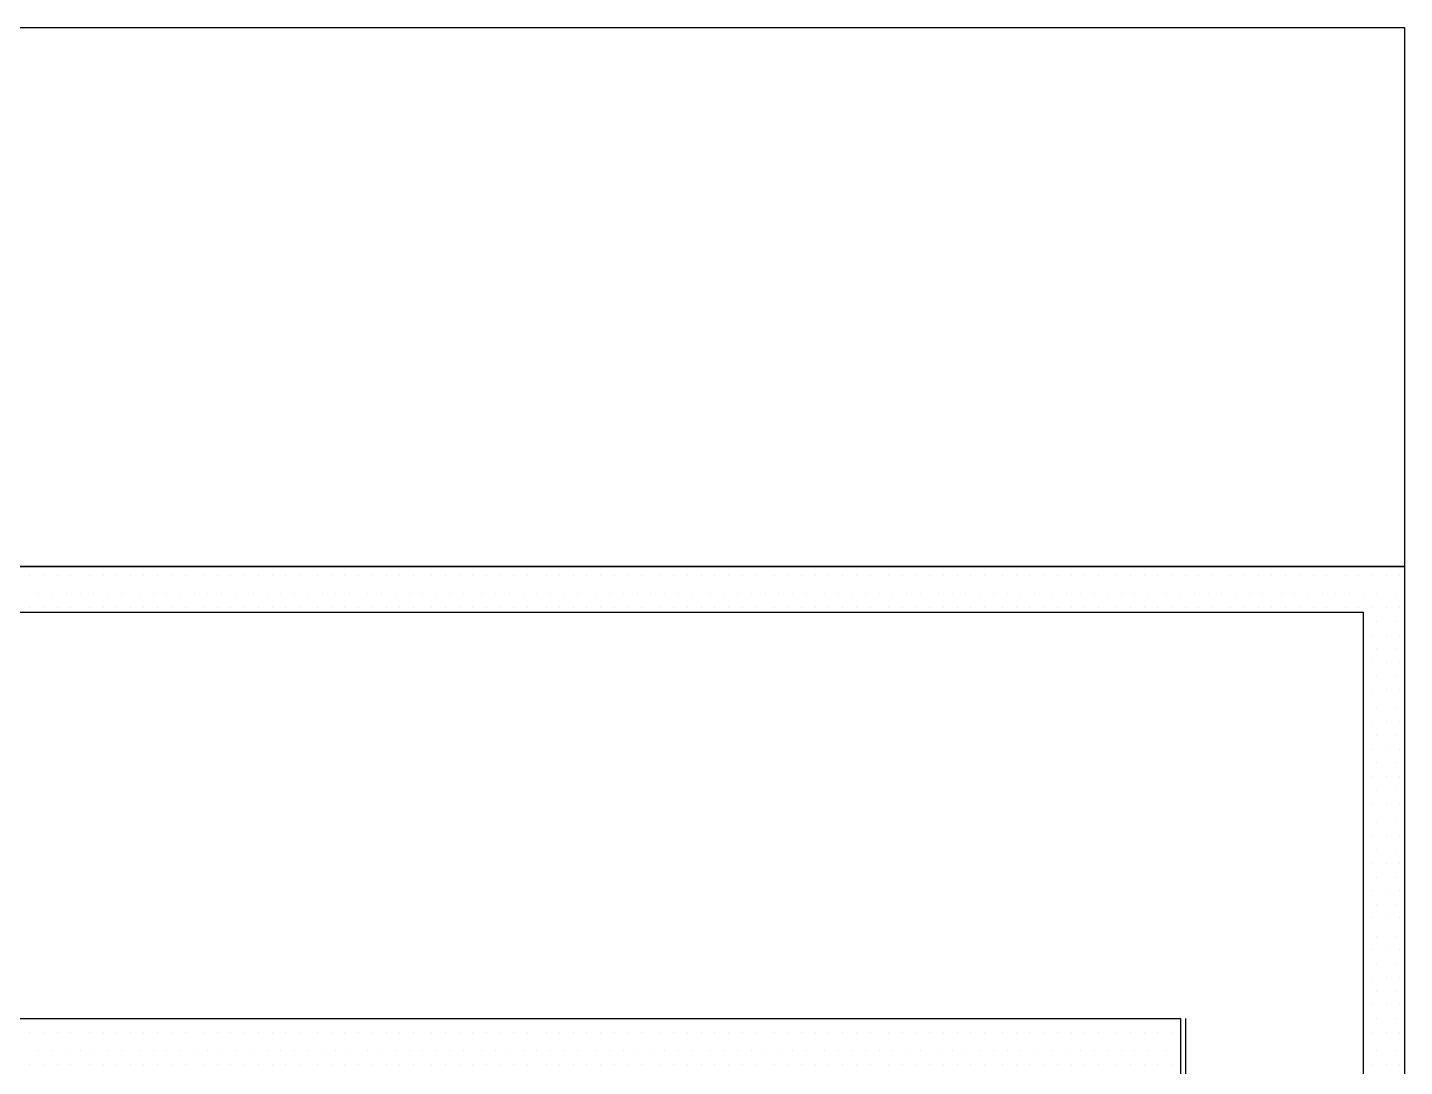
# Model space of a CAD drawing. Header units: metres. Extents: x 17 to 1264, y 17 to 859.
# Drawn here: x 507.52 to 550.94, y 692.13 to 724.9 of the extents above; entities that cross this region are included whole.
import ezdxf

# ---------------------------------------------------------------- set-up
doc = ezdxf.new("R2010")
doc.units = ezdxf.units.M
for name, color, linetype in [('LINES', 7, 'Continuous'), ('POLYLINES', 4, 'Continuous'), ('RECTS', 7, 'Continuous')]:
    doc.layers.add(name, color=color, linetype=linetype)

msp = doc.modelspace()

# ---------------------------------------------------------------- linework, layer by layer
at = {"layer": 'LINES'}
for p, q in [((507.59, 707.62), (507.59, 707.62)), ((508.03, 707.62), (508.03, 707.62)), ((508.46, 707.62), (508.46, 707.62)), ((508.89, 707.62), (508.89, 707.62)), ((509.47, 707.62), (509.47, 707.62)), ((509.9, 707.62), (509.9, 707.62)), ((510.33, 707.62), (510.33, 707.62)), ((510.76, 707.62), (510.76, 707.62)), ((511.19, 707.62), (511.19, 707.62)), ((511.63, 707.62), (511.63, 707.62)), ((512.06, 707.62), (512.06, 707.62)), ((512.49, 707.62), (512.49, 707.62)), ((513.07, 707.62), (513.07, 707.62)), ((513.5, 707.62), (513.5, 707.62)), ((513.93, 707.62), (513.93, 707.62)), ((514.36, 707.62), (514.36, 707.62)), ((514.79, 707.62), (514.79, 707.62)), ((515.23, 707.62), (515.23, 707.62)), ((515.66, 707.62), (515.66, 707.62)), ((516.09, 707.62), (516.09, 707.62)), ((516.67, 707.62), (516.67, 707.62)), ((517.1, 707.62), (517.1, 707.62)), ((517.53, 707.62), (517.53, 707.62)), ((517.96, 707.62), (517.96, 707.62)), ((518.39, 707.62), (518.39, 707.62)), ((518.83, 707.62), (518.83, 707.62)), ((519.26, 707.62), (519.26, 707.62)), ((519.69, 707.62), (519.69, 707.62)), ((520.27, 707.62), (520.27, 707.62)), ((520.7, 707.62), (520.7, 707.62)), ((521.13, 707.62), (521.13, 707.62)), ((521.56, 707.62), (521.56, 707.62)), ((521.99, 707.62), (521.99, 707.62)), ((522.43, 707.62), (522.43, 707.62)), ((522.86, 707.62), (522.86, 707.62)), ((523.29, 707.62), (523.29, 707.62)), ((523.87, 707.62), (523.87, 707.62)), ((524.3, 707.62), (524.3, 707.62)), ((524.73, 707.62), (524.73, 707.62)), ((525.16, 707.62), (525.16, 707.62)), ((525.59, 707.62), (525.59, 707.62)), ((526.03, 707.62), (526.03, 707.62)), ((526.46, 707.62), (526.46, 707.62)), ((526.89, 707.62), (526.89, 707.62)), ((527.47, 707.62), (527.47, 707.62)), ((527.9, 707.62), (527.9, 707.62)), ((528.33, 707.62), (528.33, 707.62)), ((528.76, 707.62), (528.76, 707.62)), ((529.19, 707.62), (529.19, 707.62)), ((529.63, 707.62), (529.63, 707.62)), ((530.06, 707.62), (530.06, 707.62)), ((530.49, 707.62), (530.49, 707.62)), ((531.07, 707.62), (531.07, 707.62)), ((531.5, 707.62), (531.5, 707.62)), ((531.93, 707.62), (531.93, 707.62)), ((532.36, 707.62), (532.36, 707.62)), ((532.79, 707.62), (532.79, 707.62)), ((533.23, 707.62), (533.23, 707.62)), ((533.66, 707.62), (533.66, 707.62)), ((534.09, 707.62), (534.09, 707.62)), ((534.67, 707.62), (534.67, 707.62)), ((535.1, 707.62), (535.1, 707.62)), ((535.53, 707.62), (535.53, 707.62)), ((535.96, 707.62), (535.96, 707.62)), ((536.39, 707.62), (536.39, 707.62)), ((536.83, 707.62), (536.83, 707.62)), ((537.26, 707.62), (537.26, 707.62)), ((537.69, 707.62), (537.69, 707.62)), ((538.27, 707.62), (538.27, 707.62)), ((538.7, 707.62), (538.7, 707.62)), ((539.13, 707.62), (539.13, 707.62)), ((539.56, 707.62), (539.56, 707.62)), ((539.99, 707.62), (539.99, 707.62)), ((540.43, 707.62), (540.43, 707.62)), ((540.86, 707.62), (540.86, 707.62)), ((541.29, 707.62), (541.29, 707.62)), ((541.87, 707.62), (541.87, 707.62)), ((542.3, 707.62), (542.3, 707.62)), ((542.73, 707.62), (542.73, 707.62)), ((543.16, 707.62), (543.16, 707.62)), ((543.59, 707.62), (543.59, 707.62)), ((544.03, 707.62), (544.03, 707.62)), ((544.46, 707.62), (544.46, 707.62)), ((544.89, 707.62), (544.89, 707.62)), ((545.47, 707.62), (545.47, 707.62)), ((545.9, 707.62), (545.9, 707.62)), ((546.33, 707.62), (546.33, 707.62)), ((546.76, 707.62), (546.76, 707.62)), ((547.19, 707.62), (547.19, 707.62)), ((547.63, 707.62), (547.63, 707.62)), ((548.06, 707.62), (548.06, 707.62)), ((548.49, 707.62), (548.49, 707.62)), ((549.07, 707.62), (549.07, 707.62)), ((549.5, 707.62), (549.5, 707.62)), ((549.93, 707.62), (549.93, 707.62)), ((550.36, 707.62), (550.36, 707.62)), ((550.79, 707.62), (550.79, 707.62)), ((507.88, 707.04), (507.88, 707.04)), ((508.31, 707.04), (508.31, 707.04)), ((508.75, 707.04), (508.75, 707.04)), ((509.18, 707.04), (509.18, 707.04)), ((509.61, 707.04), (509.61, 707.04)), ((510.04, 707.04), (510.04, 707.04)), ((510.47, 707.04), (510.47, 707.04)), ((511.05, 707.04), (511.05, 707.04)), ((511.48, 707.04), (511.48, 707.04)), ((511.91, 707.04), (511.91, 707.04)), ((512.35, 707.04), (512.35, 707.04)), ((512.78, 707.04), (512.78, 707.04)), ((513.21, 707.04), (513.21, 707.04)), ((513.64, 707.04), (513.64, 707.04)), ((514.07, 707.04), (514.07, 707.04)), ((514.65, 707.04), (514.65, 707.04)), ((515.08, 707.04), (515.08, 707.04)), ((515.51, 707.04), (515.51, 707.04)), ((515.95, 707.04), (515.95, 707.04)), ((516.38, 707.04), (516.38, 707.04)), ((516.81, 707.04), (516.81, 707.04)), ((517.24, 707.04), (517.24, 707.04)), ((517.67, 707.04), (517.67, 707.04)), ((518.25, 707.04), (518.25, 707.04)), ((518.68, 707.04), (518.68, 707.04)), ((519.11, 707.04), (519.11, 707.04)), ((519.55, 707.04), (519.55, 707.04)), ((519.98, 707.04), (519.98, 707.04)), ((520.41, 707.04), (520.41, 707.04)), ((520.84, 707.04), (520.84, 707.04)), ((521.27, 707.04), (521.27, 707.04)), ((521.85, 707.04), (521.85, 707.04)), ((522.28, 707.04), (522.28, 707.04)), ((522.71, 707.04), (522.71, 707.04)), ((523.15, 707.04), (523.15, 707.04)), ((523.58, 707.04), (523.58, 707.04)), ((524.01, 707.04), (524.01, 707.04)), ((524.44, 707.04), (524.44, 707.04)), ((524.87, 707.04), (524.87, 707.04)), ((525.45, 707.04), (525.45, 707.04)), ((525.88, 707.04), (525.88, 707.04)), ((526.31, 707.04), (526.31, 707.04)), ((526.75, 707.04), (526.75, 707.04)), ((527.18, 707.04), (527.18, 707.04)), ((527.61, 707.04), (527.61, 707.04)), ((528.04, 707.04), (528.04, 707.04)), ((528.47, 707.04), (528.47, 707.04)), ((529.05, 707.04), (529.05, 707.04)), ((529.48, 707.04), (529.48, 707.04)), ((529.91, 707.04), (529.91, 707.04)), ((530.35, 707.04), (530.35, 707.04)), ((530.78, 707.04), (530.78, 707.04)), ((531.21, 707.04), (531.21, 707.04)), ((531.64, 707.04), (531.64, 707.04)), ((532.07, 707.04), (532.07, 707.04)), ((532.65, 707.04), (532.65, 707.04)), ((533.08, 707.04), (533.08, 707.04)), ((533.51, 707.04), (533.51, 707.04)), ((533.95, 707.04), (533.95, 707.04)), ((534.38, 707.04), (534.38, 707.04)), ((534.81, 707.04), (534.81, 707.04)), ((535.24, 707.04), (535.24, 707.04)), ((535.67, 707.04), (535.67, 707.04)), ((536.25, 707.04), (536.25, 707.04)), ((536.68, 707.04), (536.68, 707.04)), ((537.11, 707.04), (537.11, 707.04)), ((537.55, 707.04), (537.55, 707.04)), ((537.98, 707.04), (537.98, 707.04)), ((538.41, 707.04), (538.41, 707.04)), ((538.84, 707.04), (538.84, 707.04)), ((539.27, 707.04), (539.27, 707.04)), ((539.85, 707.04), (539.85, 707.04)), ((540.28, 707.04), (540.28, 707.04)), ((540.71, 707.04), (540.71, 707.04)), ((541.15, 707.04), (541.15, 707.04)), ((541.58, 707.04), (541.58, 707.04)), ((542.01, 707.04), (542.01, 707.04)), ((542.44, 707.04), (542.44, 707.04)), ((542.87, 707.04), (542.87, 707.04)), ((543.45, 707.04), (543.45, 707.04)), ((543.88, 707.04), (543.88, 707.04)), ((544.31, 707.04), (544.31, 707.04)), ((544.75, 707.04), (544.75, 707.04)), ((545.18, 707.04), (545.18, 707.04)), ((545.61, 707.04), (545.61, 707.04)), ((546.04, 707.04), (546.04, 707.04)), ((546.47, 707.04), (546.47, 707.04)), ((547.05, 707.04), (547.05, 707.04)), ((547.48, 707.04), (547.48, 707.04)), ((547.91, 707.04), (547.91, 707.04)), ((548.35, 707.04), (548.35, 707.04)), ((548.78, 707.04), (548.78, 707.04)), ((549.21, 707.04), (549.21, 707.04)), ((549.64, 707.04), (549.64, 707.04)), ((550.07, 707.04), (550.07, 707.04)), ((550.65, 707.04), (550.65, 707.04)), ((507.59, 706.61), (507.59, 706.61)), ((508.03, 706.61), (508.03, 706.61)), ((508.46, 706.61), (508.46, 706.61)), ((508.89, 706.61), (508.89, 706.61)), ((509.47, 706.61), (509.47, 706.61)), ((509.9, 706.61), (509.9, 706.61)), ((510.33, 706.61), (510.33, 706.61)), ((510.76, 706.61), (510.76, 706.61)), ((511.19, 706.61), (511.19, 706.61)), ((511.63, 706.61), (511.63, 706.61)), ((512.06, 706.61), (512.06, 706.61)), ((512.49, 706.61), (512.49, 706.61)), ((513.07, 706.61), (513.07, 706.61)), ((513.5, 706.61), (513.5, 706.61)), ((513.93, 706.61), (513.93, 706.61)), ((514.36, 706.61), (514.36, 706.61)), ((514.79, 706.61), (514.79, 706.61)), ((515.23, 706.61), (515.23, 706.61)), ((515.66, 706.61), (515.66, 706.61)), ((516.09, 706.61), (516.09, 706.61)), ((516.67, 706.61), (516.67, 706.61)), ((517.1, 706.61), (517.1, 706.61)), ((517.53, 706.61), (517.53, 706.61)), ((517.96, 706.61), (517.96, 706.61)), ((518.39, 706.61), (518.39, 706.61)), ((518.83, 706.61), (518.83, 706.61)), ((519.26, 706.61), (519.26, 706.61)), ((519.69, 706.61), (519.69, 706.61)), ((520.27, 706.61), (520.27, 706.61)), ((520.7, 706.61), (520.7, 706.61)), ((521.13, 706.61), (521.13, 706.61)), ((521.56, 706.61), (521.56, 706.61)), ((521.99, 706.61), (521.99, 706.61)), ((522.43, 706.61), (522.43, 706.61)), ((522.86, 706.61), (522.86, 706.61)), ((523.29, 706.61), (523.29, 706.61)), ((523.87, 706.61), (523.87, 706.61)), ((524.3, 706.61), (524.3, 706.61)), ((524.73, 706.61), (524.73, 706.61)), ((525.16, 706.61), (525.16, 706.61)), ((525.59, 706.61), (525.59, 706.61)), ((526.03, 706.61), (526.03, 706.61)), ((526.46, 706.61), (526.46, 706.61)), ((526.89, 706.61), (526.89, 706.61)), ((527.47, 706.61), (527.47, 706.61)), ((527.9, 706.61), (527.9, 706.61)), ((528.33, 706.61), (528.33, 706.61)), ((528.76, 706.61), (528.76, 706.61)), ((529.19, 706.61), (529.19, 706.61)), ((529.63, 706.61), (529.63, 706.61)), ((530.06, 706.61), (530.06, 706.61)), ((530.49, 706.61), (530.49, 706.61)), ((531.07, 706.61), (531.07, 706.61)), ((531.5, 706.61), (531.5, 706.61)), ((531.93, 706.61), (531.93, 706.61)), ((532.36, 706.61), (532.36, 706.61)), ((532.79, 706.61), (532.79, 706.61)), ((533.23, 706.61), (533.23, 706.61)), ((533.66, 706.61), (533.66, 706.61)), ((534.09, 706.61), (534.09, 706.61)), ((534.67, 706.61), (534.67, 706.61)), ((535.1, 706.61), (535.1, 706.61)), ((535.53, 706.61), (535.53, 706.61)), ((535.96, 706.61), (535.96, 706.61)), ((536.39, 706.61), (536.39, 706.61)), ((536.83, 706.61), (536.83, 706.61)), ((537.26, 706.61), (537.26, 706.61)), ((537.69, 706.61), (537.69, 706.61)), ((538.27, 706.61), (538.27, 706.61)), ((538.7, 706.61), (538.7, 706.61)), ((539.13, 706.61), (539.13, 706.61)), ((539.56, 706.61), (539.56, 706.61)), ((539.99, 706.61), (539.99, 706.61)), ((540.43, 706.61), (540.43, 706.61)), ((540.86, 706.61), (540.86, 706.61)), ((541.29, 706.61), (541.29, 706.61)), ((541.87, 706.61), (541.87, 706.61)), ((542.3, 706.61), (542.3, 706.61)), ((542.73, 706.61), (542.73, 706.61)), ((543.16, 706.61), (543.16, 706.61)), ((543.59, 706.61), (543.59, 706.61)), ((544.03, 706.61), (544.03, 706.61)), ((544.46, 706.61), (544.46, 706.61)), ((544.89, 706.61), (544.89, 706.61)), ((545.47, 706.61), (545.47, 706.61)), ((545.9, 706.61), (545.9, 706.61)), ((546.33, 706.61), (546.33, 706.61)), ((546.76, 706.61), (546.76, 706.61)), ((547.19, 706.61), (547.19, 706.61)), ((547.63, 706.61), (547.63, 706.61)), ((548.06, 706.61), (548.06, 706.61)), ((548.49, 706.61), (548.49, 706.61)), ((549.07, 706.61), (549.07, 706.61)), ((549.5, 706.61), (549.5, 706.61)), ((549.93, 706.61), (549.93, 706.61)), ((550.36, 706.61), (550.36, 706.61)), ((550.79, 706.61), (550.79, 706.61)), ((549.64, 706.18), (549.64, 706.18)), ((550.07, 706.18), (550.07, 706.18)), ((550.65, 706.18), (550.65, 706.18)), ((549.93, 705.74), (549.93, 705.74)), ((550.36, 705.74), (550.36, 705.74)), ((550.79, 705.74), (550.79, 705.74)), ((549.64, 705.31), (549.64, 705.31)), ((550.07, 705.31), (550.07, 705.31)), ((550.65, 705.31), (550.65, 705.31)), ((549.93, 704.88), (549.93, 704.88)), ((550.36, 704.88), (550.36, 704.88)), ((550.79, 704.88), (550.79, 704.88)), ((549.64, 704.45), (549.64, 704.45)), ((550.07, 704.45), (550.07, 704.45)), ((550.65, 704.45), (550.65, 704.45)), ((549.93, 704.02), (549.93, 704.02)), ((550.36, 704.02), (550.36, 704.02)), ((550.79, 704.02), (550.79, 704.02)), ((549.64, 703.44), (549.64, 703.44)), ((550.07, 703.44), (550.07, 703.44)), ((550.65, 703.44), (550.65, 703.44)), ((549.93, 703.01), (549.93, 703.01)), ((550.36, 703.01), (550.36, 703.01)), ((550.79, 703.01), (550.79, 703.01)), ((549.64, 702.58), (549.64, 702.58)), ((550.07, 702.58), (550.07, 702.58)), ((550.65, 702.58), (550.65, 702.58)), ((549.93, 702.14), (549.93, 702.14)), ((550.36, 702.14), (550.36, 702.14)), ((550.79, 702.14), (550.79, 702.14)), ((549.64, 701.71), (549.64, 701.71)), ((550.07, 701.71), (550.07, 701.71)), ((550.65, 701.71), (550.65, 701.71)), ((549.93, 701.28), (549.93, 701.28)), ((550.36, 701.28), (550.36, 701.28)), ((550.79, 701.28), (550.79, 701.28)), ((549.64, 700.85), (549.64, 700.85)), ((550.07, 700.85), (550.07, 700.85)), ((550.65, 700.85), (550.65, 700.85)), ((549.93, 700.42), (549.93, 700.42)), ((550.36, 700.42), (550.36, 700.42)), ((550.79, 700.42), (550.79, 700.42)), ((549.64, 699.84), (549.64, 699.84)), ((550.07, 699.84), (550.07, 699.84)), ((550.65, 699.84), (550.65, 699.84)), ((549.93, 699.41), (549.93, 699.41)), ((550.36, 699.41), (550.36, 699.41)), ((550.79, 699.41), (550.79, 699.41)), ((549.64, 698.98), (549.64, 698.98)), ((550.07, 698.98), (550.07, 698.98)), ((550.65, 698.98), (550.65, 698.98)), ((549.93, 698.54), (549.93, 698.54)), ((550.36, 698.54), (550.36, 698.54)), ((550.79, 698.54), (550.79, 698.54)), ((549.64, 698.11), (549.64, 698.11)), ((550.07, 698.11), (550.07, 698.11)), ((550.65, 698.11), (550.65, 698.11)), ((549.93, 697.68), (549.93, 697.68)), ((550.36, 697.68), (550.36, 697.68)), ((550.79, 697.68), (550.79, 697.68)), ((549.64, 697.25), (549.64, 697.25)), ((550.07, 697.25), (550.07, 697.25)), ((550.65, 697.25), (550.65, 697.25)), ((549.93, 696.82), (549.93, 696.82)), ((550.36, 696.82), (550.36, 696.82)), ((550.79, 696.82), (550.79, 696.82)), ((549.64, 696.24), (549.64, 696.24)), ((550.07, 696.24), (550.07, 696.24)), ((550.65, 696.24), (550.65, 696.24)), ((549.93, 695.81), (549.93, 695.81)), ((550.36, 695.81), (550.36, 695.81)), ((550.79, 695.81), (550.79, 695.81)), ((549.64, 695.38), (549.64, 695.38)), ((550.07, 695.38), (550.07, 695.38)), ((550.65, 695.38), (550.65, 695.38)), ((549.93, 694.94), (549.93, 694.94)), ((550.36, 694.94), (550.36, 694.94)), ((550.79, 694.94), (550.79, 694.94)), ((549.64, 694.51), (549.64, 694.51)), ((550.07, 694.51), (550.07, 694.51)), ((550.65, 694.51), (550.65, 694.51)), ((549.93, 694.08), (549.93, 694.08)), ((550.36, 694.08), (550.36, 694.08)), ((550.79, 694.08), (550.79, 694.08)), ((507.88, 693.65), (507.88, 693.65)), ((508.31, 693.65), (508.31, 693.65)), ((508.75, 693.65), (508.75, 693.65)), ((509.18, 693.65), (509.18, 693.65)), ((509.61, 693.65), (509.61, 693.65)), ((510.04, 693.65), (510.04, 693.65)), ((510.47, 693.65), (510.47, 693.65)), ((511.05, 693.65), (511.05, 693.65)), ((511.48, 693.65), (511.48, 693.65)), ((511.91, 693.65), (511.91, 693.65)), ((512.35, 693.65), (512.35, 693.65)), ((512.78, 693.65), (512.78, 693.65)), ((513.21, 693.65), (513.21, 693.65)), ((513.64, 693.65), (513.64, 693.65)), ((514.07, 693.65), (514.07, 693.65)), ((514.65, 693.65), (514.65, 693.65)), ((515.08, 693.65), (515.08, 693.65)), ((515.51, 693.65), (515.51, 693.65)), ((515.95, 693.65), (515.95, 693.65)), ((516.38, 693.65), (516.38, 693.65)), ((516.81, 693.65), (516.81, 693.65)), ((517.24, 693.65), (517.24, 693.65)), ((517.67, 693.65), (517.67, 693.65)), ((518.25, 693.65), (518.25, 693.65)), ((518.68, 693.65), (518.68, 693.65)), ((519.11, 693.65), (519.11, 693.65)), ((519.55, 693.65), (519.55, 693.65)), ((519.98, 693.65), (519.98, 693.65)), ((520.41, 693.65), (520.41, 693.65)), ((520.84, 693.65), (520.84, 693.65)), ((521.27, 693.65), (521.27, 693.65)), ((521.85, 693.65), (521.85, 693.65)), ((522.28, 693.65), (522.28, 693.65)), ((522.71, 693.65), (522.71, 693.65)), ((523.15, 693.65), (523.15, 693.65)), ((523.58, 693.65), (523.58, 693.65)), ((524.01, 693.65), (524.01, 693.65)), ((524.44, 693.65), (524.44, 693.65)), ((524.87, 693.65), (524.87, 693.65)), ((525.45, 693.65), (525.45, 693.65)), ((525.88, 693.65), (525.88, 693.65)), ((526.31, 693.65), (526.31, 693.65)), ((526.75, 693.65), (526.75, 693.65)), ((527.18, 693.65), (527.18, 693.65)), ((527.61, 693.65), (527.61, 693.65)), ((528.04, 693.65), (528.04, 693.65)), ((528.47, 693.65), (528.47, 693.65)), ((529.05, 693.65), (529.05, 693.65)), ((529.48, 693.65), (529.48, 693.65)), ((529.91, 693.65), (529.91, 693.65)), ((530.35, 693.65), (530.35, 693.65)), ((530.78, 693.65), (530.78, 693.65)), ((531.21, 693.65), (531.21, 693.65)), ((531.64, 693.65), (531.64, 693.65)), ((532.07, 693.65), (532.07, 693.65)), ((532.65, 693.65), (532.65, 693.65)), ((533.08, 693.65), (533.08, 693.65)), ((533.51, 693.65), (533.51, 693.65)), ((533.95, 693.65), (533.95, 693.65)), ((534.38, 693.65), (534.38, 693.65)), ((534.81, 693.65), (534.81, 693.65)), ((535.24, 693.65), (535.24, 693.65)), ((535.67, 693.65), (535.67, 693.65)), ((536.25, 693.65), (536.25, 693.65)), ((536.68, 693.65), (536.68, 693.65)), ((537.11, 693.65), (537.11, 693.65)), ((537.55, 693.65), (537.55, 693.65)), ((537.98, 693.65), (537.98, 693.65)), ((538.41, 693.65), (538.41, 693.65)), ((538.84, 693.65), (538.84, 693.65)), ((539.27, 693.65), (539.27, 693.65)), ((539.85, 693.65), (539.85, 693.65)), ((540.28, 693.65), (540.28, 693.65)), ((540.71, 693.65), (540.71, 693.65)), ((541.15, 693.65), (541.15, 693.65)), ((541.58, 693.65), (541.58, 693.65)), ((542.01, 693.65), (542.01, 693.65)), ((542.44, 693.65), (542.44, 693.65)), ((542.87, 693.65), (542.87, 693.65)), ((543.45, 693.65), (543.45, 693.65)), ((543.88, 693.65), (543.88, 693.65)), ((549.64, 693.65), (549.64, 693.65)), ((550.07, 693.65), (550.07, 693.65)), ((550.65, 693.65), (550.65, 693.65)), ((507.59, 693.22), (507.59, 693.22)), ((508.03, 693.22), (508.03, 693.22)), ((508.46, 693.22), (508.46, 693.22)), ((508.89, 693.22), (508.89, 693.22)), ((509.47, 693.22), (509.47, 693.22)), ((509.9, 693.22), (509.9, 693.22)), ((510.33, 693.22), (510.33, 693.22)), ((510.76, 693.22), (510.76, 693.22)), ((511.19, 693.22), (511.19, 693.22)), ((511.63, 693.22), (511.63, 693.22)), ((512.06, 693.22), (512.06, 693.22)), ((512.49, 693.22), (512.49, 693.22)), ((513.07, 693.22), (513.07, 693.22)), ((513.5, 693.22), (513.5, 693.22)), ((513.93, 693.22), (513.93, 693.22)), ((514.36, 693.22), (514.36, 693.22)), ((514.79, 693.22), (514.79, 693.22)), ((515.23, 693.22), (515.23, 693.22)), ((515.66, 693.22), (515.66, 693.22)), ((516.09, 693.22), (516.09, 693.22)), ((516.67, 693.22), (516.67, 693.22)), ((517.1, 693.22), (517.1, 693.22)), ((517.53, 693.22), (517.53, 693.22)), ((517.96, 693.22), (517.96, 693.22)), ((518.39, 693.22), (518.39, 693.22)), ((518.83, 693.22), (518.83, 693.22)), ((519.26, 693.22), (519.26, 693.22)), ((519.69, 693.22), (519.69, 693.22)), ((520.27, 693.22), (520.27, 693.22)), ((520.7, 693.22), (520.7, 693.22)), ((521.13, 693.22), (521.13, 693.22)), ((521.56, 693.22), (521.56, 693.22)), ((521.99, 693.22), (521.99, 693.22)), ((522.43, 693.22), (522.43, 693.22)), ((522.86, 693.22), (522.86, 693.22)), ((523.29, 693.22), (523.29, 693.22)), ((523.87, 693.22), (523.87, 693.22)), ((524.3, 693.22), (524.3, 693.22)), ((524.73, 693.22), (524.73, 693.22)), ((525.16, 693.22), (525.16, 693.22)), ((525.59, 693.22), (525.59, 693.22)), ((526.03, 693.22), (526.03, 693.22)), ((526.46, 693.22), (526.46, 693.22)), ((526.89, 693.22), (526.89, 693.22)), ((527.47, 693.22), (527.47, 693.22)), ((527.9, 693.22), (527.9, 693.22)), ((528.33, 693.22), (528.33, 693.22)), ((528.76, 693.22), (528.76, 693.22)), ((529.19, 693.22), (529.19, 693.22)), ((529.63, 693.22), (529.63, 693.22)), ((530.06, 693.22), (530.06, 693.22)), ((530.49, 693.22), (530.49, 693.22)), ((531.07, 693.22), (531.07, 693.22)), ((531.5, 693.22), (531.5, 693.22)), ((531.93, 693.22), (531.93, 693.22)), ((532.36, 693.22), (532.36, 693.22)), ((532.79, 693.22), (532.79, 693.22)), ((533.23, 693.22), (533.23, 693.22)), ((533.66, 693.22), (533.66, 693.22)), ((534.09, 693.22), (534.09, 693.22)), ((534.67, 693.22), (534.67, 693.22)), ((535.1, 693.22), (535.1, 693.22)), ((535.53, 693.22), (535.53, 693.22)), ((535.96, 693.22), (535.96, 693.22)), ((536.39, 693.22), (536.39, 693.22)), ((536.83, 693.22), (536.83, 693.22)), ((537.26, 693.22), (537.26, 693.22)), ((537.69, 693.22), (537.69, 693.22)), ((538.27, 693.22), (538.27, 693.22)), ((538.7, 693.22), (538.7, 693.22)), ((539.13, 693.22), (539.13, 693.22)), ((539.56, 693.22), (539.56, 693.22)), ((539.99, 693.22), (539.99, 693.22)), ((540.43, 693.22), (540.43, 693.22)), ((540.86, 693.22), (540.86, 693.22)), ((541.29, 693.22), (541.29, 693.22)), ((541.87, 693.22), (541.87, 693.22)), ((542.3, 693.22), (542.3, 693.22)), ((542.73, 693.22), (542.73, 693.22)), ((543.16, 693.22), (543.16, 693.22)), ((543.59, 693.22), (543.59, 693.22)), ((549.93, 693.22), (549.93, 693.22)), ((550.36, 693.22), (550.36, 693.22)), ((550.79, 693.22), (550.79, 693.22)), ((507.88, 692.64), (507.88, 692.64)), ((508.31, 692.64), (508.31, 692.64)), ((508.75, 692.64), (508.75, 692.64)), ((509.18, 692.64), (509.18, 692.64)), ((509.61, 692.64), (509.61, 692.64)), ((510.04, 692.64), (510.04, 692.64)), ((510.47, 692.64), (510.47, 692.64)), ((511.05, 692.64), (511.05, 692.64)), ((511.48, 692.64), (511.48, 692.64)), ((511.91, 692.64), (511.91, 692.64)), ((512.35, 692.64), (512.35, 692.64)), ((512.78, 692.64), (512.78, 692.64)), ((513.21, 692.64), (513.21, 692.64)), ((513.64, 692.64), (513.64, 692.64)), ((514.07, 692.64), (514.07, 692.64)), ((514.65, 692.64), (514.65, 692.64)), ((515.08, 692.64), (515.08, 692.64)), ((515.51, 692.64), (515.51, 692.64)), ((515.95, 692.64), (515.95, 692.64)), ((516.38, 692.64), (516.38, 692.64)), ((516.81, 692.64), (516.81, 692.64)), ((517.24, 692.64), (517.24, 692.64)), ((517.67, 692.64), (517.67, 692.64)), ((518.25, 692.64), (518.25, 692.64)), ((518.68, 692.64), (518.68, 692.64)), ((519.11, 692.64), (519.11, 692.64)), ((519.55, 692.64), (519.55, 692.64)), ((519.98, 692.64), (519.98, 692.64)), ((520.41, 692.64), (520.41, 692.64)), ((520.84, 692.64), (520.84, 692.64)), ((521.27, 692.64), (521.27, 692.64)), ((521.85, 692.64), (521.85, 692.64)), ((522.28, 692.64), (522.28, 692.64)), ((522.71, 692.64), (522.71, 692.64)), ((523.15, 692.64), (523.15, 692.64)), ((523.58, 692.64), (523.58, 692.64)), ((524.01, 692.64), (524.01, 692.64)), ((524.44, 692.64), (524.44, 692.64)), ((524.87, 692.64), (524.87, 692.64)), ((525.45, 692.64), (525.45, 692.64)), ((525.88, 692.64), (525.88, 692.64)), ((526.31, 692.64), (526.31, 692.64)), ((526.75, 692.64), (526.75, 692.64)), ((527.18, 692.64), (527.18, 692.64)), ((527.61, 692.64), (527.61, 692.64)), ((528.04, 692.64), (528.04, 692.64)), ((528.47, 692.64), (528.47, 692.64)), ((529.05, 692.64), (529.05, 692.64)), ((529.48, 692.64), (529.48, 692.64)), ((529.91, 692.64), (529.91, 692.64)), ((530.35, 692.64), (530.35, 692.64)), ((530.78, 692.64), (530.78, 692.64)), ((531.21, 692.64), (531.21, 692.64)), ((531.64, 692.64), (531.64, 692.64)), ((532.07, 692.64), (532.07, 692.64)), ((532.65, 692.64), (532.65, 692.64)), ((533.08, 692.64), (533.08, 692.64)), ((533.51, 692.64), (533.51, 692.64)), ((533.95, 692.64), (533.95, 692.64)), ((534.38, 692.64), (534.38, 692.64)), ((534.81, 692.64), (534.81, 692.64)), ((535.24, 692.64), (535.24, 692.64)), ((535.67, 692.64), (535.67, 692.64)), ((536.25, 692.64), (536.25, 692.64)), ((536.68, 692.64), (536.68, 692.64)), ((537.11, 692.64), (537.11, 692.64)), ((537.55, 692.64), (537.55, 692.64)), ((537.98, 692.64), (537.98, 692.64)), ((538.41, 692.64), (538.41, 692.64)), ((538.84, 692.64), (538.84, 692.64)), ((539.27, 692.64), (539.27, 692.64)), ((539.85, 692.64), (539.85, 692.64)), ((540.28, 692.64), (540.28, 692.64)), ((540.71, 692.64), (540.71, 692.64)), ((541.15, 692.64), (541.15, 692.64)), ((541.58, 692.64), (541.58, 692.64)), ((542.01, 692.64), (542.01, 692.64)), ((542.44, 692.64), (542.44, 692.64)), ((542.87, 692.64), (542.87, 692.64)), ((543.45, 692.64), (543.45, 692.64)), ((543.88, 692.64), (543.88, 692.64)), ((549.64, 692.64), (549.64, 692.64)), ((550.07, 692.64), (550.07, 692.64)), ((550.65, 692.64), (550.65, 692.64)), ((507.59, 692.21), (507.59, 692.21)), ((508.03, 692.21), (508.03, 692.21)), ((508.46, 692.21), (508.46, 692.21)), ((508.89, 692.21), (508.89, 692.21)), ((509.47, 692.21), (509.47, 692.21)), ((509.9, 692.21), (509.9, 692.21)), ((510.33, 692.21), (510.33, 692.21)), ((510.76, 692.21), (510.76, 692.21)), ((511.19, 692.21), (511.19, 692.21)), ((511.63, 692.21), (511.63, 692.21)), ((512.06, 692.21), (512.06, 692.21)), ((512.49, 692.21), (512.49, 692.21)), ((513.07, 692.21), (513.07, 692.21)), ((513.5, 692.21), (513.5, 692.21)), ((513.93, 692.21), (513.93, 692.21)), ((514.36, 692.21), (514.36, 692.21)), ((514.79, 692.21), (514.79, 692.21)), ((515.23, 692.21), (515.23, 692.21)), ((515.66, 692.21), (515.66, 692.21)), ((516.09, 692.21), (516.09, 692.21)), ((516.67, 692.21), (516.67, 692.21)), ((517.1, 692.21), (517.1, 692.21)), ((517.53, 692.21), (517.53, 692.21)), ((517.96, 692.21), (517.96, 692.21)), ((518.39, 692.21), (518.39, 692.21)), ((518.83, 692.21), (518.83, 692.21)), ((519.26, 692.21), (519.26, 692.21)), ((519.69, 692.21), (519.69, 692.21)), ((520.27, 692.21), (520.27, 692.21)), ((520.7, 692.21), (520.7, 692.21)), ((521.13, 692.21), (521.13, 692.21)), ((521.56, 692.21), (521.56, 692.21)), ((521.99, 692.21), (521.99, 692.21)), ((522.43, 692.21), (522.43, 692.21)), ((522.86, 692.21), (522.86, 692.21)), ((523.29, 692.21), (523.29, 692.21)), ((523.87, 692.21), (523.87, 692.21)), ((524.3, 692.21), (524.3, 692.21)), ((524.73, 692.21), (524.73, 692.21)), ((525.16, 692.21), (525.16, 692.21)), ((525.59, 692.21), (525.59, 692.21)), ((526.03, 692.21), (526.03, 692.21)), ((526.46, 692.21), (526.46, 692.21)), ((526.89, 692.21), (526.89, 692.21)), ((527.47, 692.21), (527.47, 692.21)), ((527.9, 692.21), (527.9, 692.21)), ((528.33, 692.21), (528.33, 692.21)), ((528.76, 692.21), (528.76, 692.21)), ((529.19, 692.21), (529.19, 692.21)), ((529.63, 692.21), (529.63, 692.21)), ((530.06, 692.21), (530.06, 692.21)), ((530.49, 692.21), (530.49, 692.21)), ((531.07, 692.21), (531.07, 692.21)), ((531.5, 692.21), (531.5, 692.21)), ((531.93, 692.21), (531.93, 692.21)), ((532.36, 692.21), (532.36, 692.21)), ((532.79, 692.21), (532.79, 692.21)), ((533.23, 692.21), (533.23, 692.21)), ((533.66, 692.21), (533.66, 692.21)), ((534.09, 692.21), (534.09, 692.21)), ((534.67, 692.21), (534.67, 692.21)), ((535.1, 692.21), (535.1, 692.21)), ((535.53, 692.21), (535.53, 692.21)), ((535.96, 692.21), (535.96, 692.21)), ((536.39, 692.21), (536.39, 692.21)), ((536.83, 692.21), (536.83, 692.21)), ((537.26, 692.21), (537.26, 692.21)), ((537.69, 692.21), (537.69, 692.21)), ((538.27, 692.21), (538.27, 692.21)), ((538.7, 692.21), (538.7, 692.21)), ((539.13, 692.21), (539.13, 692.21)), ((539.56, 692.21), (539.56, 692.21)), ((539.99, 692.21), (539.99, 692.21)), ((540.43, 692.21), (540.43, 692.21)), ((540.86, 692.21), (540.86, 692.21)), ((541.29, 692.21), (541.29, 692.21)), ((541.87, 692.21), (541.87, 692.21)), ((542.3, 692.21), (542.3, 692.21)), ((542.73, 692.21), (542.73, 692.21)), ((543.16, 692.21), (543.16, 692.21)), ((543.59, 692.21), (543.59, 692.21)), ((549.93, 692.21), (549.93, 692.21)), ((550.36, 692.21), (550.36, 692.21)), ((550.79, 692.21), (550.79, 692.21))]:
    msp.add_line(p, q, dxfattribs=at)
at = {"layer": 'POLYLINES'}
msp.add_lwpolyline([(544.03, 693.65), (544.03, 550.08), (544.03, 96.77)], dxfattribs=at)
msp.add_lwpolyline([(544.03, 693.65), (544.03, 550.08), (544.03, 96.77)], dxfattribs=at)
at = {"layer": 'RECTS'}
for points in [[(380.87, 724.9), (550.94, 724.9), (550.94, 707.9), (380.87, 707.9)], [(380.87, 707.9), (550.94, 707.9), (550.94, 84.24), (380.87, 84.24)], [(382.31, 706.46), (549.64, 706.46), (549.64, 85.68), (382.31, 85.68)], [(388.07, 693.65), (543.88, 693.65), (543.88, 95.33), (388.07, 95.33)]]:
    msp.add_lwpolyline(points, dxfattribs=at)

doc.saveas('drawing.dxf')
